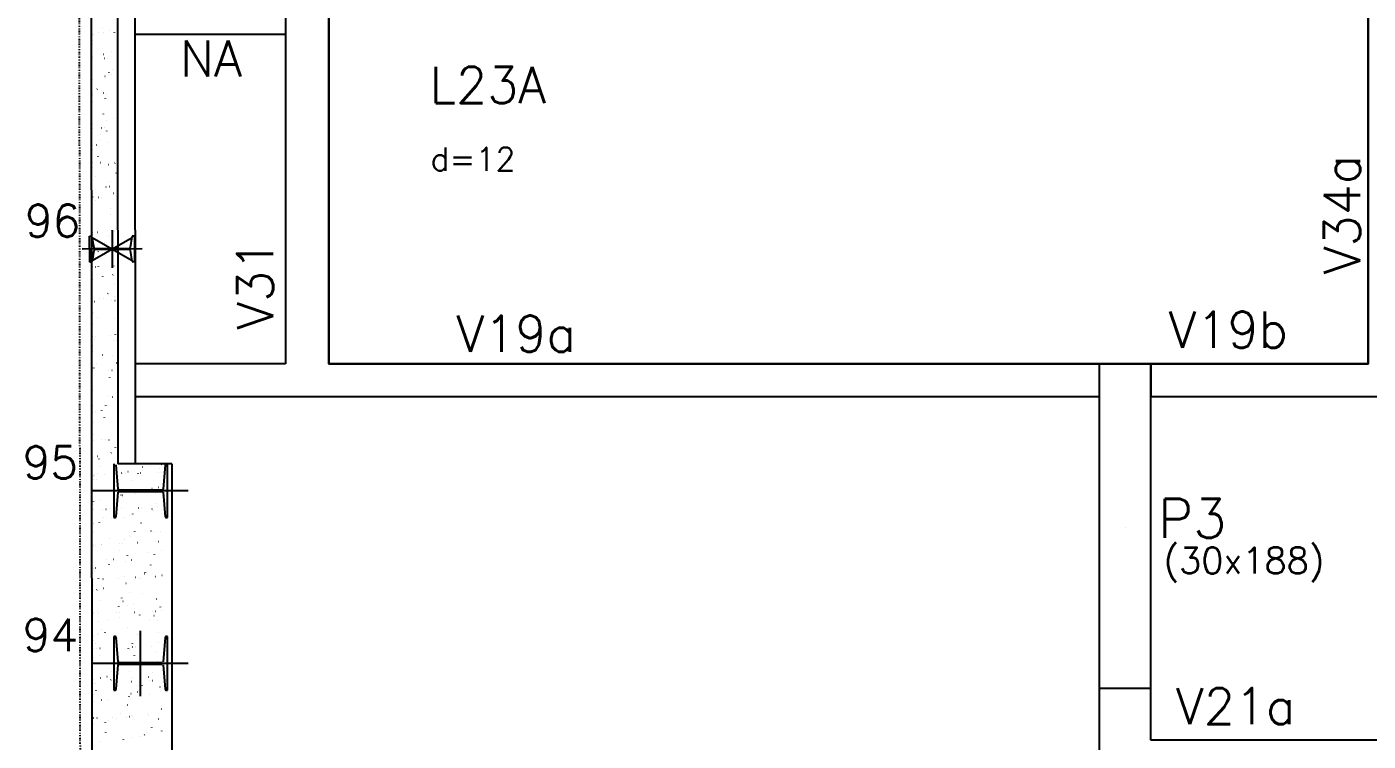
# Model space of a CAD drawing. Extents: x -40810 to 33675, y -2018 to 21213.
# Drawn here: x 23417 to 24195, y 1152 to 1566 of the extents above; entities that cross this region are included whole.
import ezdxf

# ---------------------------------------------------------------- set-up
doc = ezdxf.new("R2010")
doc.units = 0
doc.linetypes.add('ESTILO_TQS_0003', pattern=[1.5, 0.5, -0.4, 0.1, -0.5])
doc.layers.get('0').update_dxf_attribs({"color": 1, "lineweight": 9})
for name, color, linetype in [('1', 5, 'Continuous'), ('10', 7, 'Continuous'), ('12', 3, 'Continuous'), ('13', 7, 'Continuous'), ('19', 5, 'Continuous'), ('24', 5, 'ESTILO_TQS_0003'), ('242', 3, 'Continuous'), ('3', 2, 'Continuous'), ('49', 20, 'Continuous'), ('51', 6, 'Continuous'), ('52', 21, 'Continuous'), ('8', 5, 'Continuous'), ('9', 3, 'Continuous'), ('COTA', 241, 'Continuous')]:
    doc.layers.add(name, color=color, linetype=linetype)
doc.styles.get("Standard").update_dxf_attribs({"font": 'romans.shx', "width": 0.8})

# ---------------------------------------------------------------- blocks, each defined once
blk = doc.blocks.new('_H9EFD498501-010')
for p, q in [((191.023006, 2086.870521), (191.023006, 2086.870521)), ((191.023006, 2086.870521), (191.023006, 2086.870521)), ((191.023006, 2086.870521), (191.023006, 2086.870521)), ((191.739556, 2086.682322), (191.749346, 2086.756681)), ((194.531178, 2087.807964), (194.576835, 2087.867466)), ((196.928176, 2090.931793), (196.973833, 2090.991294)), ((197.195897, 2088.239018), (197.269119, 2088.255251)), ((200.857007, 2089.050666), (200.930229, 2089.066899)), ((203.780154, 2088.10034), (203.789943, 2088.174699)), ((191.028893, 2083.243698), (191.028893, 2083.243698)), ((191.028893, 2083.243698), (191.028893, 2083.243698)), ((191.032035, 2081.308162), (191.032035, 2081.308162)), ((191.032035, 2081.308162), (191.032035, 2081.308162)), ((191.032035, 2081.308162), (191.032035, 2081.308162)), ((202.292155, 2076.797869), (202.301945, 2076.872227)), ((191.043923, 2073.9846), (191.043923, 2073.9846)), ((191.043923, 2073.9846), (191.043923, 2073.9846)), ((191.045799, 2072.828855), (191.045799, 2072.828855)), ((191.045799, 2072.828855), (191.045799, 2072.828855)), ((191.045799, 2072.828855), (191.045799, 2072.828855)), ((197.551784, 2075.427358), (197.625006, 2075.443591)), ((197.934862, 2073.129638), (198.009791, 2073.132909)), ((199.808077, 2073.211424), (199.883006, 2073.214696)), ((191.064839, 2061.09868), (191.064839, 2061.09868)), ((191.064839, 2061.09868), (191.064839, 2061.09868)), ((191.064839, 2061.09868), (191.064839, 2061.09868)), ((198.273781, 2062.696864), (198.347004, 2062.713097)), ((200.112209, 2063.455616), (200.157866, 2063.515118)), ((200.701367, 2064.714635), (200.711157, 2064.788993)), ((201.934891, 2063.508512), (202.008114, 2063.524745)), ((202.509207, 2066.579445), (202.554864, 2066.638946)), ((191.07843, 2052.726145), (191.07843, 2052.726145)), ((191.07843, 2052.726145), (191.07843, 2052.726145)), ((193.857185, 2055.303911), (193.902843, 2055.363412)), ((197.361838, 2053.000484), (197.436767, 2053.003756)), ((191.08012, 2051.684769), (191.08012, 2051.684769)), ((191.085756, 2048.212759), (191.085756, 2048.212759)), ((191.085756, 2048.212759), (191.085756, 2048.212759)), ((198.629668, 2049.885204), (198.70289, 2049.901437)), ((199.037158, 2052.073713), (199.046948, 2052.148071)), ((197.54916, 2040.771241), (197.558949, 2040.8456)), ((199.351666, 2037.154709), (199.424888, 2037.170942)), ((203.012776, 2037.966358), (203.085998, 2037.982591)), ((191.106673, 2035.326839), (191.106673, 2035.326839)), ((191.106673, 2035.326839), (191.106673, 2035.326839)), ((191.106673, 2035.326839), (191.106673, 2035.326839)), ((191.111061, 2032.623435), (191.111061, 2032.623435)), ((191.111061, 2032.623435), (191.111061, 2032.623435)), ((191.111061, 2032.623435), (191.111061, 2032.623435)), ((196.189385, 2032.845159), (196.264314, 2032.848431)), ((198.0626, 2032.926946), (198.137529, 2032.930217)), ((199.438217, 2030.951563), (199.483874, 2031.011064)), ((191.12759, 2022.440918), (191.12759, 2022.440918)), ((191.12759, 2022.440918), (191.12759, 2022.440918)), ((193.297336, 2022.948611), (193.342993, 2023.008112)), ((195.694334, 2026.07244), (195.739991, 2026.131941)), ((195.958372, 2028.688007), (195.968161, 2028.762365)), ((199.707552, 2024.34305), (199.780774, 2024.359283)), ((191.131348, 2020.12584), (191.131348, 2020.12584)), ((191.131348, 2020.12584), (191.131348, 2020.12584)), ((194.294163, 2016.047085), (194.303952, 2016.121443)), ((191.143693, 2012.520725), (191.143693, 2012.520725)), ((191.143693, 2012.520725), (191.143693, 2012.520725)), ((191.148507, 2009.554998), (191.148507, 2009.554998)), ((191.148507, 2009.554998), (191.148507, 2009.554998)), ((191.148507, 2009.554998), (191.148507, 2009.554998)), ((195.616361, 2012.716006), (195.69129, 2012.719277)), ((200.42955, 2011.612555), (200.502772, 2011.628788)), ((204.09066, 2012.424204), (204.163882, 2012.440437)), ((204.846762, 2006.162632), (204.856551, 2006.23699)), ((205.019248, 2006.599215), (205.064905, 2006.658716)), ((192.806164, 2004.744614), (192.815954, 2004.818972)), ((198.878367, 1998.596263), (198.924024, 1998.655764)), ((200.785436, 1998.800896), (200.858658, 1998.817129)), ((201.275365, 2001.720092), (201.321022, 2001.779593)), ((191.169424, 1996.669077), (191.169424, 1996.669077)), ((191.169424, 1996.669077), (191.169424, 1996.669077)), ((191.176324, 1992.418015), (191.176324, 1992.418015)), ((191.176324, 1992.418015), (191.176324, 1992.418015)), ((191.176324, 1992.418015), (191.176324, 1992.418015)), ((191.17641, 1992.365398), (191.17641, 1992.365398)), ((191.17641, 1992.365398), (191.17641, 1992.365398)), ((191.215376, 1992.661379), (191.225166, 1992.735738)), ((192.623344, 1990.444557), (192.669001, 1990.504059)), ((194.443908, 1992.560681), (194.518837, 1992.563952)), ((196.317123, 1992.642467), (196.392052, 1992.645739)), ((203.358763, 1994.86016), (203.368553, 1994.934519)), ((205.1587, 1993.028499), (205.233629, 1993.03177)), ((191.182575, 1988.566912), (191.182575, 1988.566912)), ((191.190341, 1983.783156), (191.190341, 1983.783156)), ((191.190341, 1983.783156), (191.190341, 1983.783156)), ((191.190341, 1983.783156), (191.190341, 1983.783156)), ((201.507434, 1986.070401), (201.580656, 1986.086634)), ((201.767975, 1982.776926), (201.777765, 1982.851284)), ((205.168544, 1986.882049), (205.241766, 1986.898282)), ((191.208956, 1972.315305), (191.208956, 1972.315305)), ((191.208956, 1972.315305), (191.208956, 1972.315305)), ((191.211258, 1970.897236), (191.211258, 1970.897236)), ((191.211258, 1970.897236), (191.211258, 1970.897236)), ((193.870884, 1972.431527), (193.945812, 1972.434799)), ((200.103766, 1970.136004), (200.113556, 1970.210362)), ((201.86332, 1973.258741), (201.936543, 1973.274974)), ((203.986247, 1972.873174), (204.061176, 1972.876445)), ((204.459399, 1974.243915), (204.505056, 1974.303416)), ((194.460492, 1961.213086), (194.506149, 1961.272588)), ((198.204375, 1966.092209), (198.250032, 1966.151711)), ((202.585318, 1960.528247), (202.65854, 1960.54448)), ((191.232174, 1958.011315), (191.232174, 1958.011315)), ((191.232174, 1958.011315), (191.232174, 1958.011315)), ((191.232174, 1958.011315), (191.232174, 1958.011315)), ((191.233803, 1957.007983), (191.233803, 1957.007983)), ((191.233803, 1957.007983), (191.233803, 1957.007983)), ((191.241587, 1952.212595), (191.241587, 1952.212595)), ((191.241587, 1952.212595), (191.241587, 1952.212595)), ((191.241587, 1952.212595), (191.241587, 1952.212595)), ((192.063494, 1958.089257), (192.109151, 1958.148759)), ((192.698431, 1952.276202), (192.773359, 1952.279474)), ((194.571646, 1952.357989), (194.646575, 1952.36126)), ((198.615768, 1958.833533), (198.625557, 1958.907891)), ((203.413223, 1952.74402), (203.488152, 1952.747292)), ((191.253091, 1945.125395), (191.253091, 1945.125395)), ((191.253091, 1945.125395), (191.253091, 1945.125395)), ((197.02498, 1946.750298), (197.034769, 1946.824657)), ((202.941205, 1947.716587), (203.014427, 1947.73282)), ((200.041523, 1936.860738), (200.087181, 1936.92024)), ((203.785406, 1941.739861), (203.831063, 1941.799363)), ((191.274008, 1932.239474), (191.274008, 1932.239474)), ((191.274008, 1932.239474), (191.274008, 1932.239474)), ((191.274008, 1932.239474), (191.274008, 1932.239474)), ((191.274218, 1932.109885), (191.274218, 1932.109885)), ((191.274218, 1932.109885), (191.274218, 1932.109885)), ((192.125407, 1932.147049), (192.200335, 1932.15032)), ((195.360771, 1934.109376), (195.37056, 1934.183735)), ((197.644525, 1933.736909), (197.690182, 1933.796411)), ((202.24077, 1932.588695), (202.315699, 1932.591966)), ((203.663202, 1934.986093), (203.736424, 1935.002325)), ((204.113985, 1932.670481), (204.188914, 1932.673753)), ((191.285031, 1925.449055), (191.285031, 1925.449055)), ((191.389502, 1925.585204), (191.435159, 1925.644705)), ((193.872772, 1922.806905), (193.882562, 1922.881263)), ((204.019089, 1922.174433), (204.092311, 1922.190666)), ((191.294925, 1919.353554), (191.294925, 1919.353554)), ((191.294925, 1919.353554), (191.294925, 1919.353554)), ((204.425371, 1912.922451), (204.43516, 1912.99681)), ((191.30685, 1912.007175), (191.30685, 1912.007175)), ((191.315842, 1906.467633), (191.315842, 1906.467633)), ((191.315842, 1906.467633), (191.315842, 1906.467633)), ((191.315842, 1906.467633), (191.315842, 1906.467633)), ((192.281984, 1910.723671), (192.291774, 1910.798029)), ((192.826169, 1912.07351), (192.901098, 1912.076781)), ((201.667746, 1912.459542), (201.742675, 1912.462813)), ((203.225557, 1909.384561), (203.271214, 1909.444063)), ((204.741086, 1909.443938), (204.814309, 1909.460171)), ((205.622555, 1912.50839), (205.628015, 1912.515506)), ((191.320785, 1903.422635), (191.320785, 1903.422635)), ((191.320785, 1903.422635), (191.320785, 1903.422635)), ((196.970533, 1901.232856), (197.01619, 1901.292357)), ((202.834583, 1900.839217), (202.844372, 1900.913576)), ((191.336258, 1893.890126), (191.336258, 1893.890126)), ((191.336258, 1893.890126), (191.336258, 1893.890126)), ((191.336258, 1893.890126), (191.336258, 1893.890126)), ((191.336759, 1893.581713), (191.336759, 1893.581713)), ((191.339481, 1891.904465), (191.339481, 1891.904465)), ((191.339481, 1891.904465), (191.339481, 1891.904465)), ((191.339481, 1891.904465), (191.339481, 1891.904465)), ((191.916977, 1893.710344), (191.990199, 1893.726577)), ((193.22665, 1896.353733), (193.272307, 1896.413234)), ((200.495293, 1892.304217), (200.570222, 1892.307488)), ((202.368508, 1892.386003), (202.443437, 1892.389274)), ((205.096973, 1896.632279), (205.170195, 1896.648512)), ((201.170374, 1888.198295), (201.180164, 1888.272654)), ((191.357676, 1880.695792), (191.357676, 1880.695792)), ((191.357676, 1880.695792), (191.357676, 1880.695792)), ((191.357676, 1880.695792), (191.357676, 1880.695792)), ((199.682375, 1876.895824), (199.692165, 1876.970182)), ((202.551564, 1876.880508), (202.597221, 1876.940009)), ((191.372113, 1871.801755), (191.372113, 1871.801755)), ((191.372113, 1871.801755), (191.372113, 1871.801755)), ((191.378592, 1867.809872), (191.378592, 1867.809872)), ((192.994861, 1868.16819), (193.068083, 1868.184423)), ((196.410683, 1868.877556), (196.45634, 1868.937058)), ((198.807681, 1872.001385), (198.853339, 1872.060886)), ((199.922269, 1872.175063), (199.997198, 1872.178335)), ((191.387486, 1862.331197), (191.387486, 1862.331197)), ((191.387486, 1862.331197), (191.387486, 1862.331197)), ((198.091588, 1864.81259), (198.101377, 1864.886948)), ((191.399509, 1854.923951), (191.399509, 1854.923951)), ((191.399509, 1854.923951), (191.399509, 1854.923951)), ((191.399509, 1854.923951), (191.399509, 1854.923951)), ((191.404744, 1851.699045), (191.404744, 1851.699045)), ((191.404744, 1851.699045), (191.404744, 1851.699045)), ((191.404744, 1851.699045), (191.404744, 1851.699045)), ((196.427379, 1852.171668), (196.437168, 1852.246026)), ((198.749816, 1852.019738), (198.824745, 1852.023009)), ((200.623031, 1852.101524), (200.69796, 1852.104796)), ((194.072745, 1842.626036), (194.145967, 1842.642269)), ((201.991715, 1844.525208), (202.037372, 1844.58471)), ((204.388713, 1847.649037), (204.43437, 1847.708538)), ((191.420426, 1842.038031), (191.420426, 1842.038031)), ((194.93938, 1840.869196), (194.949169, 1840.943555)), ((195.736691, 1836.373503), (195.782348, 1836.433004)), ((192.404639, 1832.031088), (192.404639, 1832.031088)), ((193.862062, 1832.68615), (193.862062, 1832.68615)), ((193.862062, 1832.68615), (193.862062, 1832.68615)), ((193.862062, 1832.68615), (193.862062, 1832.68615))]:
    blk.add_line(p, q)
blk = doc.blocks.new('_H9EFD498501-009')
for p, q in [((195.736691, 1836.373503), (195.782348, 1836.433004)), ((219.968651, 1836.327518), (220.014308, 1836.387019)), ((224.815845, 1836.551059), (224.889067, 1836.567292)), ((229.749384, 1835.159229), (229.759174, 1835.233588)), ((191.437375, 1831.596335), (191.437375, 1831.596335)), ((191.437375, 1831.596335), (191.437375, 1831.596335)), ((191.437375, 1830.770525), (191.437375, 1830.770525)), ((191.437375, 1830.770525), (191.437375, 1830.770525)), ((191.437375, 1830.770525), (191.437375, 1830.770525)), ((191.437375, 1829.15123), (191.437375, 1829.15123)), ((191.437375, 1829.15123), (191.437375, 1829.15123)), ((191.437375, 1829.15123), (191.437375, 1829.15123)), ((191.992808, 1831.49438), (192.038465, 1831.553881)), ((193.348592, 1828.785962), (193.358381, 1828.86032)), ((198.176792, 1831.890585), (198.251721, 1831.893856)), ((205.491979, 1830.984743), (205.501768, 1831.059101)), ((207.974739, 1832.817476), (208.047961, 1832.833709)), ((208.292155, 1832.332231), (208.367084, 1832.335502)), ((210.165371, 1832.414017), (210.240299, 1832.417289)), ((211.635849, 1833.629124), (211.709071, 1833.645357)), ((213.713627, 1828.175812), (213.759284, 1828.235313)), ((217.532576, 1832.402761), (217.542366, 1832.477119)), ((219.006947, 1832.800049), (219.081876, 1832.80332)), ((229.122311, 1833.241695), (229.197239, 1833.244966)), ((230.995526, 1833.323481), (231.070455, 1833.326753)), ((207.572746, 1820.17286), (207.618403, 1820.232362)), ((208.330625, 1820.005816), (208.403848, 1820.022049)), ((209.969744, 1823.296689), (210.015401, 1823.35619)), ((216.044578, 1821.100289), (216.054367, 1821.174648)), ((225.537842, 1823.820564), (225.611065, 1823.836797)), ((228.085175, 1822.518307), (228.094965, 1822.592666)), ((229.198953, 1824.632213), (229.272175, 1824.648446)), ((231.690563, 1819.978121), (231.73622, 1820.037623)), ((191.437375, 1816.260673), (191.437375, 1816.260673)), ((191.437375, 1816.260673), (191.437375, 1816.260673)), ((191.437375, 1816.260673), (191.437375, 1816.260673)), ((191.437375, 1814.268831), (191.437375, 1814.268831)), ((191.489519, 1816.272233), (191.562741, 1816.288466)), ((191.684383, 1816.14504), (191.694173, 1816.219398)), ((195.150629, 1817.083881), (195.223851, 1817.100114)), ((197.004339, 1811.735259), (197.079268, 1811.738531)), ((198.877554, 1811.817046), (198.952483, 1811.820317)), ((201.317722, 1812.021155), (201.363379, 1812.080656)), ((203.901191, 1818.901509), (203.91098, 1818.975867)), ((207.719131, 1812.203077), (207.79406, 1812.206349)), ((217.834494, 1812.644724), (217.909423, 1812.647995)), ((219.70771, 1812.72651), (219.782638, 1812.729781)), ((225.549682, 1811.97517), (225.595339, 1812.034671)), ((227.94668, 1815.098998), (227.992337, 1815.1585)), ((228.549287, 1813.112542), (228.624215, 1813.115813)), ((191.437375, 1811.492201), (191.437375, 1811.492201)), ((191.437375, 1811.492201), (191.437375, 1811.492201)), ((191.437375, 1811.492201), (191.437375, 1811.492201)), ((195.176841, 1804.018203), (195.222499, 1804.077704)), ((197.57384, 1807.142032), (197.619497, 1807.201533)), ((202.236982, 1806.260587), (202.246771, 1806.334945)), ((209.052623, 1807.275321), (209.125845, 1807.291554)), ((212.713733, 1808.08697), (212.786955, 1808.103203)), ((214.45379, 1809.017055), (214.463579, 1809.091413)), ((219.294658, 1803.823464), (219.340315, 1803.882966)), ((225.893729, 1811.008905), (225.966951, 1811.025138)), ((226.597177, 1811.215836), (226.606966, 1811.290194)), ((191.437375, 1803.370115), (191.437375, 1803.370115)), ((191.437375, 1803.370115), (191.437375, 1803.370115)), ((191.437375, 1799.144836), (191.437375, 1799.144836)), ((191.437375, 1799.144836), (191.437375, 1799.144836)), ((191.845406, 1803.460573), (191.918628, 1803.476806)), ((212.789581, 1796.376133), (212.79937, 1796.450491)), ((215.550775, 1798.944341), (215.596433, 1799.003842)), ((225.006389, 1799.132602), (225.016178, 1799.20696)), ((226.615727, 1798.27841), (226.688949, 1798.294643)), ((230.276837, 1799.090059), (230.350059, 1799.106292)), ((191.437375, 1791.388066), (191.437375, 1791.388066)), ((191.437375, 1791.388066), (191.437375, 1791.388066)), ((191.437375, 1790.479557), (191.437375, 1790.479557)), ((191.437375, 1790.479557), (191.437375, 1790.479557)), ((191.437375, 1790.479557), (191.437375, 1790.479557)), ((192.567403, 1790.730079), (192.640626, 1790.746312)), ((196.228513, 1791.541727), (196.301736, 1791.55796)), ((196.431315, 1791.606106), (196.506244, 1791.609377)), ((200.748983, 1794.958115), (200.758773, 1795.032473)), ((206.546678, 1792.047752), (206.621607, 1792.051024)), ((208.419894, 1792.129539), (208.494822, 1792.13281)), ((209.40851, 1794.463662), (209.481732, 1794.479895)), ((213.153777, 1795.820512), (213.199434, 1795.880014)), ((217.26147, 1792.51557), (217.336399, 1792.518842)), ((227.376834, 1792.957216), (227.451762, 1792.960488)), ((229.250049, 1793.039003), (229.324978, 1793.042274)), ((199.158195, 1782.874881), (199.167985, 1782.949239)), ((203.154871, 1782.789684), (203.200528, 1782.849185)), ((206.898754, 1787.668807), (206.944411, 1787.728308)), ((210.130507, 1781.733167), (210.203729, 1781.7494)), ((211.301582, 1785.073662), (211.311372, 1785.14802)), ((213.791617, 1782.544816), (213.864839, 1782.561049)), ((223.34218, 1786.49168), (223.351969, 1786.566038)), ((226.971613, 1785.466751), (227.044835, 1785.482984)), ((231.130713, 1787.622822), (231.17637, 1787.682323)), ((191.437375, 1777.589), (191.437375, 1777.589)), ((191.437375, 1777.589), (191.437375, 1777.589)), ((192.92329, 1777.918419), (192.996512, 1777.934652)), ((200.757873, 1779.665855), (200.80353, 1779.725356)), ((209.710794, 1772.990427), (209.720584, 1773.064786)), ((221.131807, 1774.591993), (221.177464, 1774.651494)), ((221.854181, 1775.189208), (221.863971, 1775.263567)), ((224.87569, 1779.471116), (224.921347, 1779.530618)), ((226.80381, 1772.828063), (226.878738, 1772.831335)), ((227.693611, 1772.736256), (227.766833, 1772.752489)), ((231.354721, 1773.547904), (231.427943, 1773.564137)), ((191.437375, 1771.283931), (191.437375, 1771.283931)), ((191.437375, 1771.283931), (191.437375, 1771.283931)), ((191.437375, 1771.283931), (191.437375, 1771.283931)), ((191.437375, 1767.519146), (191.437375, 1767.519146)), ((193.645288, 1765.187924), (193.71851, 1765.204157)), ((194.502849, 1771.514149), (194.548506, 1771.573651)), ((195.258862, 1771.450781), (195.333791, 1771.454052)), ((197.132077, 1771.532567), (197.207006, 1771.535839)), ((197.306398, 1765.999573), (197.37962, 1766.015806)), ((197.493986, 1770.233959), (197.503776, 1770.308317)), ((205.973654, 1771.918599), (206.048583, 1771.92187)), ((210.486394, 1768.921508), (210.559616, 1768.937741)), ((216.089017, 1772.360245), (216.163946, 1772.363517)), ((217.962233, 1772.442031), (218.037161, 1772.445303)), ((218.734809, 1771.468164), (218.780466, 1771.527666)), ((191.437375, 1764.698442), (191.437375, 1764.698442)), ((191.437375, 1764.698442), (191.437375, 1764.698442)), ((191.437375, 1764.698442), (191.437375, 1764.698442)), ((196.005988, 1758.931487), (196.015777, 1759.005846)), ((208.046585, 1760.349505), (208.056375, 1760.423864)), ((208.735902, 1758.437336), (208.781559, 1758.496837)), ((212.479785, 1763.316459), (212.525442, 1763.37596)), ((220.263393, 1763.105974), (220.273183, 1763.180332)), ((228.049497, 1759.924596), (228.12272, 1759.940829)), ((191.437375, 1751.807884), (191.437375, 1751.807884)), ((191.437375, 1751.807884), (191.437375, 1751.807884)), ((191.437375, 1751.179797), (191.437375, 1751.179797)), ((191.437375, 1751.179797), (191.437375, 1751.179797)), ((194.001174, 1752.376265), (194.074396, 1752.392498)), ((194.685838, 1751.321627), (194.760766, 1751.324899)), ((204.801201, 1751.763274), (204.87613, 1751.766545)), ((206.338904, 1755.313507), (206.384561, 1755.373008)), ((206.674417, 1751.84506), (206.749345, 1751.848332)), ((211.208391, 1756.191013), (211.281613, 1756.207246)), ((214.869501, 1757.002662), (214.942723, 1757.018895)), ((215.515993, 1752.231092), (215.590922, 1752.234363)), ((218.599184, 1750.465052), (218.608974, 1750.53941)), ((225.631357, 1752.672738), (225.706285, 1752.676009)), ((226.712838, 1750.239645), (226.758495, 1750.299147)), ((227.504572, 1752.754524), (227.579501, 1752.757796)), ((230.456721, 1755.118768), (230.502378, 1755.17827)), ((230.815992, 1753.221521), (230.825781, 1753.295879)), ((194.4152, 1746.848253), (194.424989, 1746.922612)), ((196.339998, 1742.282678), (196.385655, 1742.34218)), ((200.08388, 1747.161801), (200.129537, 1747.221303)), ((206.558587, 1749.047034), (206.568376, 1749.121392)), ((211.564278, 1743.379354), (211.6375, 1743.395586)), ((224.31584, 1747.115816), (224.361497, 1747.175318)), ((228.771495, 1747.194102), (228.844717, 1747.210335)), ((191.437375, 1738.917327), (191.437375, 1738.917327)), ((191.437375, 1738.917327), (191.437375, 1738.917327)), ((191.437375, 1738.917327), (191.437375, 1738.917327)), ((191.437375, 1735.893457), (191.437375, 1735.893457)), ((191.437375, 1735.893457), (191.437375, 1735.893457)), ((192.750991, 1734.207331), (192.76078, 1734.28169)), ((193.942999, 1739.158849), (193.988657, 1739.218351)), ((194.723172, 1739.64577), (194.796394, 1739.662003)), ((198.384282, 1740.457419), (198.457504, 1740.473652)), ((204.967799, 1736.9638), (204.977588, 1737.038158)), ((214.316934, 1734.084988), (214.362591, 1734.144489)), ((217.111186, 1739.162581), (217.120975, 1739.236939)), ((218.060816, 1738.964111), (218.106473, 1739.023612)), ((229.127382, 1734.382442), (229.200604, 1734.398675)), ((229.151783, 1740.580599), (229.161573, 1740.654957)), ((191.437375, 1731.075662), (191.437375, 1731.075662)), ((191.437375, 1731.075662), (191.437375, 1731.075662)), ((191.437375, 1731.075662), (191.437375, 1731.075662)), ((191.437375, 1726.026769), (191.437375, 1726.026769)), ((191.437375, 1726.026769), (191.437375, 1726.026769)), ((193.513385, 1731.166302), (193.588314, 1731.169574)), ((195.079058, 1726.834111), (195.15228, 1726.850344)), ((195.3866, 1731.248089), (195.461529, 1731.25136)), ((204.228177, 1731.63412), (204.303106, 1731.637392)), ((211.919935, 1730.961159), (211.965593, 1731.02066)), ((212.286275, 1730.648859), (212.359498, 1730.665092)), ((214.34354, 1732.075767), (214.418469, 1732.079038)), ((215.520398, 1727.079346), (215.530187, 1727.153705)), ((215.947385, 1731.460507), (216.020608, 1731.47674)), ((216.216756, 1732.157553), (216.291684, 1732.160824)), ((225.058332, 1732.543585), (225.133261, 1732.546856)), ((227.663784, 1729.278127), (227.673574, 1729.352486)), ((191.437375, 1724.229431), (191.437375, 1724.229431)), ((203.30359, 1724.322878), (203.313379, 1724.397236)), ((205.664912, 1722.809453), (205.710569, 1722.868955)), ((229.849379, 1721.651947), (229.922601, 1721.66818)), ((229.896871, 1722.763468), (229.942528, 1722.82297)), ((191.437375, 1713.136211), (191.437375, 1713.136211)), ((191.437375, 1713.136211), (191.437375, 1713.136211)), ((191.437375, 1713.136211), (191.437375, 1713.136211)), ((191.437375, 1710.971527), (191.437375, 1710.971527)), ((191.437375, 1710.971527), (191.437375, 1710.971527)), ((192.940361, 1711.037149), (193.015289, 1711.04042)), ((195.801056, 1714.103616), (195.874278, 1714.119849)), ((199.462166, 1714.915265), (199.535388, 1714.931497)), ((199.524031, 1714.806501), (199.569688, 1714.866003)), ((201.815591, 1713.020406), (201.825381, 1713.094765)), ((201.921029, 1717.93033), (201.966686, 1717.989832)), ((203.055724, 1711.478795), (203.130653, 1711.482067)), ((204.92894, 1711.560582), (205.003868, 1711.563853)), ((212.642162, 1717.837199), (212.715384, 1717.853432)), ((213.770516, 1711.946613), (213.845445, 1711.949885)), ((213.856189, 1714.438424), (213.865978, 1714.512783)), ((223.641848, 1714.611763), (223.687505, 1714.671264)), ((223.88588, 1712.388259), (223.960808, 1712.391531)), ((225.759095, 1712.470046), (225.834024, 1712.473317)), ((226.072997, 1717.194893), (226.082786, 1717.269251)), ((191.437375, 1704.267767), (191.437375, 1704.267767)), ((193.269007, 1706.654796), (193.314664, 1706.714297)), ((212.36819, 1703.135953), (212.37798, 1703.210311)), ((213.36416, 1705.106705), (213.437382, 1705.122938)), ((217.02527, 1705.918353), (217.098492, 1705.934586)), ((217.500967, 1706.608811), (217.546624, 1706.668312)), ((219.897965, 1709.73264), (219.943622, 1709.792141)), ((224.408788, 1704.553971), (224.418577, 1704.628329)), ((230.205266, 1708.840288), (230.278488, 1708.856521)), ((191.437375, 1700.245654), (191.437375, 1700.245654)), ((191.437375, 1700.245654), (191.437375, 1700.245654)), ((196.156942, 1701.291956), (196.230165, 1701.308189)), ((200.224803, 1700.937172), (200.234593, 1701.011531)), ((211.245943, 1698.457105), (211.2916, 1698.516607)), ((230.927263, 1696.109793), (231.000485, 1696.126026)), ((191.437375, 1690.867392), (191.437375, 1690.867392)), ((191.437375, 1690.867392), (191.437375, 1690.867392)), ((191.437375, 1690.867392), (191.437375, 1690.867392)), ((191.437375, 1687.355096), (191.437375, 1687.355096)), ((191.437375, 1687.355096), (191.437375, 1687.355096)), ((191.437375, 1687.355096), (191.437375, 1687.355096)), ((191.767908, 1690.881824), (191.842836, 1690.885095)), ((193.641123, 1690.96361), (193.716052, 1690.966882)), ((196.87894, 1688.561462), (196.952162, 1688.577695)), ((198.560594, 1688.29625), (198.570384, 1688.370609)), ((200.54005, 1689.37311), (200.613272, 1689.389343)), ((202.4827, 1691.349642), (202.557629, 1691.352913)), ((205.105062, 1690.454153), (205.150719, 1690.513655)), ((207.50206, 1693.577982), (207.547717, 1693.637484)), ((210.777402, 1691.052719), (210.787192, 1691.127077)), ((212.598063, 1691.791288), (212.672992, 1691.79456)), ((213.720046, 1692.295045), (213.793268, 1692.311278)), ((214.471279, 1691.873074), (214.546207, 1691.876346)), ((222.920789, 1693.2515), (222.930578, 1693.325858)), ((223.312855, 1692.259106), (223.387784, 1692.262377)), ((229.222879, 1690.259415), (229.268536, 1690.318916)), ((198.850038, 1682.302448), (198.895696, 1682.361949)), ((214.442044, 1679.56455), (214.515266, 1679.580783)), ((218.103154, 1680.376199), (218.176376, 1680.392432)), ((221.330001, 1681.168265), (221.33979, 1681.242624)), ((223.081998, 1682.256463), (223.127655, 1682.315964)), ((225.478996, 1685.380292), (225.524653, 1685.439793)), ((231.28315, 1683.298134), (231.356372, 1683.314367)), ((195.106156, 1677.423325), (195.151813, 1677.482826)), ((209.113193, 1678.411797), (209.122983, 1678.486155))]:
    blk.add_line(p, q)

msp = doc.modelspace()

# ---------------------------------------------------------------- linework, layer by layer
at = {"linetype": 'Continuous', "ltscale": 30}
msp.add_lwpolyline([(24875.629, 2111.086), (24875.629, 2186.086), (24213.629, 2186.086), (24213.629, 2111.086), (24194.629, 2111.086), (24194.629, 1371.228), (24068.629, 1371.228), (24068.629, 1352.228), (24204.129, 1352.228), (24782.129, 1352.228), (24782.129, 1453.086), (24801.129, 1453.086), (24875.629, 1453.086)], close=True, dxfattribs=at)
at = {"layer": '1'}
for points in [[(23567.129, 2156.086), (23567.129, 1371.228)], [(23592.129, 1371.228), (23592.129, 2156.086)], [(24194.629, 2156.086), (24194.629, 1371.228)], [(23479.745, 1562.228), (23567.129, 1562.228)], [(23567.129, 1371.228), (23479.84, 1371.228)], [(24068.629, 1371.228), (23592.129, 1371.228)], [(24194.629, 1371.228), (24068.629, 1371.228)], [(23479.849, 1352.228), (23579.629, 1352.228)], [(23579.629, 1352.228), (24038.629, 1352.228)], [(24068.629, 1352.228), (24204.129, 1352.228)], [(24038.629, 1183.228), (24038.629, 1133.086)], [(24068.629, 1153.086), (24068.629, 1183.228)], [(24782.129, 1153.086), (24068.629, 1153.086)]]:
    msp.add_lwpolyline(points, dxfattribs=at)
at = {"layer": '24'}
msp.add_line((23449.571, -104.593), (23445.489, 3556.088), dxfattribs=at)
at = {"layer": '242'}
for p, q in [((24053.686, 1276.169), (24053.686, 1276.169)), ((23472.629, 1197.586), (23472.629, 1197.586)), ((23483.129, 1197.586), (23483.129, 1197.586))]:
    msp.add_line(p, q, dxfattribs=at)
at = {"layer": '3'}
msp.add_lwpolyline([(24038.629, 1183.228), (24068.629, 1183.228), (24068.629, 1371.228), (24038.629, 1371.228), (24038.629, 1183.228)], dxfattribs=at)
at = {"layer": '49'}
for p, q in [((23455.566, -102.518), (23454.046, 2980.007)), ((23469.046, 2980.015), (23469.868, 1313.106)), ((23479.046, 2980.02), (23479.868, 1313.106)), ((23496.129, 1313.106), (23469.858, 1313.106)), ((23501.129, 1313.106), (23469.858, 1313.106)), ((23501.129, 1313.106), (23501.129, 1082.066))]:
    msp.add_line(p, q, dxfattribs=at)
at = {"layer": '51'}
for p, q in [((23466.549, 1448.575), (23466.647, 1426.758)), ((23453.564, 1445.108), (23454.319, 1445.111)), ((23453.632, 1430.108), (23453.564, 1445.108)), ((23454.929, 1444.631), (23456.022, 1438.495)), ((23454.996, 1444.258), (23478.2, 1431.075)), ((23455.056, 1430.971), (23478.141, 1444.362)), ((23477.167, 1438.591), (23478.204, 1444.736)), ((23478.81, 1445.222), (23479.564, 1445.225)), ((23479.564, 1445.225), (23479.632, 1430.225)), ((23483.947, 1437.745), (23449.249, 1437.588)), ((23456.029, 1436.743), (23454.992, 1430.597)), ((23456.631, 1438.015), (23476.56, 1438.105)), ((23476.564, 1437.318), (23456.636, 1437.228)), ((23478.267, 1430.702), (23477.175, 1436.838)), ((23454.386, 1430.112), (23453.632, 1430.108)), ((23479.632, 1430.225), (23478.878, 1430.222)), ((23467.629, 1313.106), (23467.629, 1282.066)), ((23470.056, 1298.443), (23468.992, 1312.623)), ((23496.129, 1313.106), (23495.375, 1313.106)), ((23497.266, 1312.623), (23496.202, 1298.443)), ((23498.629, 1282.066), (23498.629, 1313.106)), ((23510.751, 1297.586), (23455.507, 1297.586)), ((23468.992, 1282.549), (23470.056, 1296.69)), ((23470.664, 1297.173), (23495.593, 1297.173)), ((23495.593, 1297.96), (23470.665, 1297.96)), ((23496.202, 1296.69), (23497.266, 1282.549)), ((23467.629, 1282.066), (23468.383, 1282.066)), ((23497.875, 1282.066), (23498.629, 1282.066)), ((23468.383, 1213.106), (23467.629, 1213.106)), ((23467.629, 1213.106), (23467.629, 1182.066)), ((23483.129, 1178.657), (23483.129, 1216.515)), ((23498.629, 1213.106), (23497.875, 1213.106)), ((23498.629, 1182.066), (23498.629, 1213.106)), ((23470.056, 1198.443), (23468.992, 1212.623)), ((23497.266, 1212.623), (23496.202, 1198.443)), ((23510.751, 1197.586), (23455.507, 1197.586)), ((23495.593, 1197.96), (23470.665, 1197.96)), ((23468.992, 1182.549), (23470.056, 1196.69)), ((23470.664, 1197.173), (23495.593, 1197.173)), ((23496.202, 1196.69), (23497.266, 1182.549)), ((23467.629, 1182.066), (23468.383, 1182.066)), ((23497.875, 1182.066), (23498.629, 1182.066))]:
    msp.add_line(p, q, dxfattribs=at)
for centre, start, end in [((23454.321, 1444.486), 13.396504, 90.257729), ((23456.63, 1438.64), 193.396581, 270.362725), ((23476.557, 1438.73), 270.257729, 347.118955), ((23478.813, 1444.597), 90.257729, 167.118955), ((23454.383, 1430.737), 270.257729, 347.118955), ((23456.639, 1436.603), 90.257729, 167.118955), ((23476.567, 1436.693), 13.396504, 90.257729), ((23478.875, 1430.847), 193.396504, 270.257729), ((23495.375, 1312.481), 90, 166.861226), ((23470.665, 1298.585), 193.138774, 270), ((23495.593, 1298.585), 270, 346.861226), ((23470.665, 1296.548), 89.895004, 166.861148), ((23495.593, 1296.548), 13.138774, 90), ((23468.383, 1282.691), 270, 346.861226), ((23497.875, 1282.691), 193.138774, 270), ((23468.383, 1212.481), 13.138774, 90), ((23497.875, 1212.481), 90, 166.861226), ((23470.665, 1198.585), 193.138774, 270), ((23493.093, 1198.585), 270, 346.861226), ((23470.665, 1196.548), 89.895004, 166.861148), ((23493.093, 1196.548), 13.138774, 90), ((23468.383, 1182.691), 270, 346.861226), ((23497.875, 1182.691), 193.138774, 270)]:
    msp.add_arc(centre, 0.625, start, end, dxfattribs=at)
at = {"layer": 'COTA', "linetype": 'Continuous', "ltscale": 30}
for points in [[(24875.629, 2111.086), (24875.629, 2186.086), (24213.629, 2186.086), (24213.629, 2111.086), (24194.629, 2111.086), (24194.629, 1371.228), (24068.629, 1371.228), (24068.629, 1352.228), (24204.129, 1352.228), (24782.129, 1352.228), (24782.129, 1453.086), (24801.129, 1453.086), (24875.629, 1453.086)], [(24194.629, 2111.086), (24194.629, 2156.086), (23592.129, 2156.086), (23592.129, 1371.228), (24068.629, 1371.228), (24194.629, 1371.228)]]:
    msp.add_lwpolyline(points, close=True, dxfattribs=at)

# ---------------------------------------------------------------- block references
at = {"layer": '19'}
for name in ['_H9EFD498501-010', '_H9EFD498501-009']:
    msp.add_blockref(name, (23264.129, -524.914), dxfattribs=at)

# ---------------------------------------------------------------- texts
at = {"layer": '10'}
msp.add_text('L23A', height=21, dxfattribs=at).set_placement((23650.681, 1522.241))
at = {"layer": '12'}
msp.add_text('(30x188)', height=15, dxfattribs=at).set_placement((24076.03, 1249.682))
at = {"layer": '13'}
msp.add_text('d=12', height=13.5, dxfattribs=at).set_placement((23651.188, 1483.026))
at = {"layer": '52'}
for s, p in [('96', (23416.081, 1444.67)), ('95', (23414.748, 1304.692)), ('94', (23414.748, 1204.692))]:
    msp.add_text(s, height=18.75, dxfattribs=at).set_placement(p)
at = {"layer": '8'}
for s, p in [('NA', (23505.882, 1537.557)), ('V19b', (24078.895, 1380.453)), ('V19a', (23666.132, 1378.088)), ('V21a', (24083.176, 1162.283))]:
    msp.add_text(s, height=21, dxfattribs=at).set_placement(p)
for s, p in [('V34a', (24189.941, 1422.969)), ('V31', (23560.018, 1390.863))]:
    msp.add_text(s, height=21, rotation=90, dxfattribs=at).set_placement(p)
at = {"layer": '9'}
msp.add_text('P3', height=22.5, dxfattribs=at).set_placement((24072.895, 1270.348))

doc.saveas('drawing.dxf')
